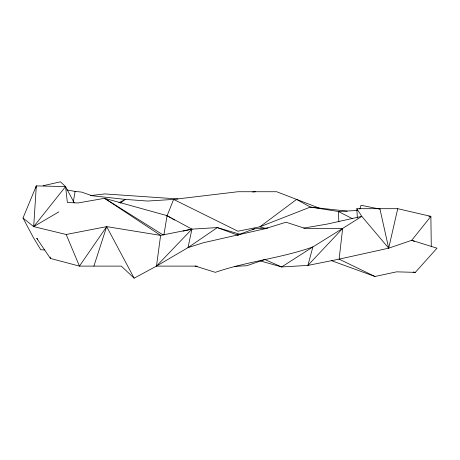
<?xml version="1.0" encoding="UTF-8"?>
<svg xmlns="http://www.w3.org/2000/svg" width="460" height="460" viewBox="0 0 460 460"><rect width="100%" height="100%" fill="white"/><g stroke="black" fill="none" stroke-linecap="round" stroke-linejoin="round"><path stroke-width="0.69" d="M240.643 234.439L217.315 227.591L191.923 229.137L160.615 235.399L106.674 226.619L66.182 234.491L33.683 226.619L36.317 185.897L65.567 186.593L74.209 202.894M431.279 246.767L430.876 216.373L397.75 208.696L388.671 248.181L361.807 216.373L342.654 228.436L339.118 259.152L374.963 276.489L396.652 271.837L415.322 272.366L437 248.181L411.729 240.31L388.671 248.181L339.118 259.152L307.884 265.414L281.623 266.955L260.205 260.877M37.726 239.177L36.691 238.222L50.381 258.434L79.442 266.11L121.262 266.11L134.148 278.173L156.492 266.11L160.615 235.399L104.564 198.312L77.987 202.969L67.361 202.44L65.567 186.593L60.45 181.827L43.16 185.702M163.955 234.692L167.06 215.654L104.564 198.312L163.237 235.02M73.255 202.049L75.118 191.429L81.558 192.079L92.029 195.736L125.402 199.41L147.602 201.054L173.621 199.41L237.906 191.734L276.678 191.734L320.603 208.65M35.782 187.939L36.317 185.897L23 218.011L33.476 237.762L40.785 249.757L44.856 249.941M359.823 209.099L361.048 205.252L379.851 209.11M93.892 266.11L106.674 226.619L134.148 278.173M167.02 215.935L173.621 199.41L237.906 231.219L259.848 226.832L310.304 207.086L347.139 211.163M106.674 226.619L79.442 266.11L66.182 234.491M23 218.011L33.683 226.619L65.567 186.593M342.654 228.436L307.884 265.414L312.892 246.928L342.654 228.436L305.095 228.436L286.062 222.214L264.833 228.792L203.297 242.765L188.002 247.624L156.492 266.11L195.431 266.11L215.314 272.337C247.164 261.314 281.181 258.261 312.892 246.928L281.623 266.955L264.833 259.509L246.663 265.753L234.6 266.386M156.492 266.11L191.923 229.137L167.06 215.654L171.356 218.212M120.198 203.13L125.402 199.41L118.979 202.636M33.683 226.619L58.817 211.905M252.638 229.781L254.495 228.792L267.996 228.005M183.017 231.121L191.923 229.137L188.002 247.624L217.315 227.591L237.504 235.043L254.495 228.792M303.703 228.085L327.307 224.049L361.807 216.373L356.845 208.696L397.75 208.696M90.562 195.58L104.702 193.924L177.939 198.95M252.609 192.038L255.461 191.734M357.311 210.49L338.359 211.473L310.304 207.086L296.608 199.41L259.848 226.832L265.299 228.493M237.504 235.043L238.803 235.043M195.097 266.11L197.202 266.208M428.783 216.194L430.876 216.373L411.729 240.31L414.339 241.362M413.218 272.05L415.322 272.366M66.78 189.934L75.118 191.429M90.62 195.477L92.029 195.736M331.332 260.619L374.963 276.489M352.383 218.667L338.359 211.473L338.865 221.944M172.586 218.943L174.426 220.041M379.885 208.696L388.671 248.181M50.249 257.054L50.381 258.434M356.845 208.696L357.345 218.005"/></g></svg>
